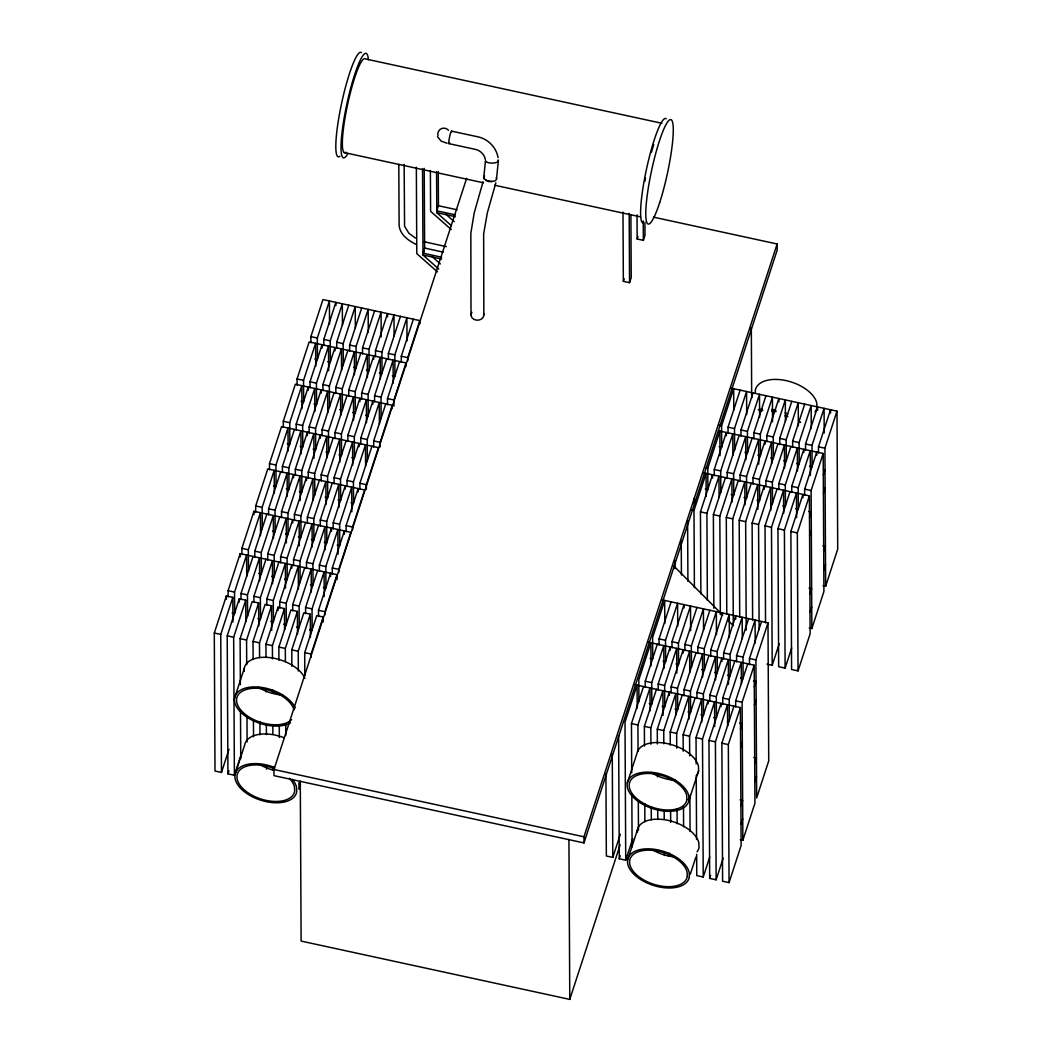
<?xml version="1.0" encoding="UTF-8"?>
<svg xmlns="http://www.w3.org/2000/svg" width="1052" height="1052" viewBox="0 0 1052 1052"><rect width="100%" height="100%" fill="white"/><g stroke="black" fill="none" stroke-linecap="round" stroke-linejoin="round"><path stroke-width="1.5" d="M483.762 177.709L485.459 160.693A6.562 2.512 0.3 0 0 490.482 163.047L492.165 163.113A6.351 2.42 0.3 0 0 498.214 161.258L498.359 160.614A6.562 2.512 0.3 0 0 498.069 159.983M496.557 178.538L498.359 160.614M495.873 182.693L487.365 212.714L483.644 233.86L483.841 314.929M483.078 181.72L474.202 212.938L470.836 233.307L471.007 314.969M229.007 749.287L221.472 772.444L215.002 771.037L214.292 633.028L226.364 595.971L232.821 597.378L232.952 622.021M228.113 596.813L228.087 590.685L240.158 553.628L337.021 574.655L337.048 579.586M241.921 554.47L241.881 548.342L253.953 511.285L350.829 532.312L338.744 569.369L338.77 572.433M255.715 512.127L255.689 505.986L267.76 468.942L364.623 489.969L352.552 527.013L352.565 530.09M269.509 469.784L269.483 463.643L281.555 426.599L378.418 447.626L366.346 484.67L366.372 489.272M283.317 427.441L283.277 421.3L295.349 384.256L392.225 405.283L392.238 408.57M297.111 385.098L297.072 378.957L309.156 341.913L406.019 362.94L406.033 366.227M310.905 342.755L310.879 336.614L322.951 299.57L419.814 320.597L419.84 323.885M221.472 772.444L220.749 634.422L232.821 597.378M232.071 612.987L234.649 613.553L234.543 592.079L246.615 555.035L246.733 576.391M248.456 571.21L248.338 549.736L260.409 512.692L260.541 535.692M262.25 528.867L262.145 507.393L274.217 470.349L274.335 493.349M273.467 485.958L276.045 486.524L275.94 465.05L288.011 428.006L288.13 451.006M287.262 443.615L289.852 444.181L289.734 422.707L301.806 385.65L301.937 408.663M301.069 401.272L303.647 401.838L303.541 380.364L315.613 343.307L315.731 366.32M314.864 358.929L317.441 359.495L317.336 338.021L329.407 300.964L329.526 323.977M241.421 753.64L234.386 775.245L227.929 773.851L227.206 635.829L239.277 598.772L245.734 600.179L245.839 621.535M241.026 599.614L241 593.486L253.072 556.429M254.834 557.271L254.794 551.143L266.879 514.086M268.628 514.928L268.602 508.8L280.674 471.743M282.423 472.585L282.396 466.457L294.468 429.4M296.23 430.242L296.191 424.114L308.275 387.057L308.289 390.345M310.024 387.899L309.998 381.771L322.07 344.714L322.083 348.002M323.819 345.556L323.792 339.428L335.864 302.371L335.877 305.659M234.386 775.245L233.662 637.223L245.734 600.179M247.575 616.354L247.457 594.88L259.528 557.836L259.647 580.835M258.792 573.445L261.369 574.011L261.251 552.537L273.336 515.493L273.454 538.492M272.586 531.102L275.164 531.668L275.059 510.194L287.13 473.15L287.249 496.149M286.381 488.759L288.971 489.325L288.853 467.851L300.925 430.807L301.043 453.807M300.188 446.416L302.766 446.982L302.647 425.508L314.732 388.464L314.85 411.463M313.983 404.073L316.56 404.639L316.455 383.165L328.526 346.121L328.658 370.764M327.777 361.73L330.367 362.296L330.249 340.822L342.321 303.778L342.439 325.134M240.356 684.642L240.119 638.63L252.191 601.573L258.647 602.98L258.766 625.979M253.953 602.415L253.913 596.287L265.985 559.23M267.747 560.072L267.721 553.944L279.793 516.887M281.541 517.729L281.515 511.601L293.587 474.544L293.6 477.832M295.349 475.386L295.31 469.258L307.381 432.201L307.408 435.489M309.143 433.043L309.117 426.915L321.189 389.858L321.202 393.146M322.938 390.7L322.911 384.572L334.983 347.515L334.996 350.803M336.745 348.357L336.706 342.229L348.777 305.172M246.707 664.68L246.576 640.037L258.647 602.98M257.898 618.602L260.488 619.155L260.37 597.694L272.442 560.637L272.573 583.636M271.705 576.259L274.283 576.812L274.178 555.351L286.249 518.294L286.381 542.937M285.5 533.916L288.077 534.469L287.972 512.995L300.044 475.951L300.175 500.594M299.294 491.56L301.885 492.126L301.766 470.652L313.838 433.608L313.969 458.251M313.101 449.217L315.679 449.783L315.574 428.309L327.645 391.265L327.751 412.621M329.473 407.44L329.368 385.966L341.44 348.922L341.558 370.278M343.281 365.097L343.162 343.623L355.234 306.579L355.352 327.935M234.675 697.778L244.34 668.138M253.124 659.512L253.032 641.431L265.104 604.387L271.561 605.781L271.692 630.424M266.866 605.229L266.827 599.088L278.911 562.044M280.66 562.886L280.634 556.745L292.706 519.701L292.719 522.976M294.455 520.543L294.428 514.402L306.5 477.358L306.526 480.632M308.262 478.2L308.223 472.059L320.308 435.015L320.321 438.289M322.057 435.844L322.03 429.716L334.102 392.659M335.851 393.501L335.825 387.373L347.896 350.316M349.658 351.158L349.619 345.03L361.704 307.973M259.568 657.618L259.489 642.838L271.561 605.781M270.824 621.403L273.402 621.956L273.283 600.495L285.368 563.438L285.486 588.081M284.619 579.06L287.196 579.613L287.091 558.152L299.162 521.095L299.294 545.738M298.413 536.717L301.003 537.27L300.885 515.809L312.957 478.752L313.075 500.108M314.798 494.927L314.68 473.466L326.764 436.409L326.87 457.765M326.015 452.031L328.592 452.584L328.487 431.123L340.559 394.066L340.664 415.422M339.809 409.688L342.4 410.241L342.281 388.78L354.353 351.723L354.471 374.722M353.617 367.345L356.194 367.898L356.076 346.437L368.161 309.38L368.279 332.379M266.011 657.382L265.946 644.232L278.017 607.188L284.474 608.582L284.592 629.951M279.779 608.03L279.753 601.889L291.825 564.845L291.838 568.133M293.574 565.687L293.547 559.546L305.619 522.502M307.381 523.344L307.342 517.203L319.413 480.159M321.176 481.001L321.149 474.86L333.221 437.816M334.97 438.658L334.944 432.517L347.015 395.473M348.777 396.315L348.738 390.174L360.81 353.13M362.572 353.972L362.545 347.831L374.617 310.787M227.929 773.851L228.928 770.761M272.481 658.789L272.402 645.639L284.474 608.582M283.738 624.204L286.315 624.77L286.21 603.296L298.281 566.239L298.4 589.251M300.122 582.427L300.004 560.953L312.076 523.896L312.194 546.909M311.326 539.518L313.917 540.084L313.798 518.61L325.87 481.553L326.002 504.565M325.134 497.175L327.711 497.741L327.606 476.267L339.678 439.21L339.796 462.222M338.928 454.832L341.505 455.385L341.4 433.924L353.472 396.867L353.59 419.88M352.722 412.489L355.313 413.041L355.195 391.581L367.266 354.524L367.398 377.536M366.53 370.146L369.107 370.698L369.002 349.238L381.074 312.181L381.205 336.824M235.083 774.456L244.735 744.816A32.086 17.752 18 0 1 284.211 737.794M278.938 660.183L278.859 647.046L290.944 609.989L297.4 611.396L297.519 634.395M292.693 610.831L292.666 604.703L304.738 567.646M306.487 568.488L306.461 562.36L318.532 525.303M320.295 526.145L320.255 520.004L332.34 482.96M334.089 483.802L334.063 477.661L346.134 440.617M347.883 441.459L347.857 435.318L359.929 398.274L359.955 401.562M361.691 399.116L361.651 392.975L373.736 355.931L373.749 359.219M375.485 356.773L375.459 350.632L387.53 313.588L387.544 316.876M285.394 661.59L285.316 648.44L297.4 611.396M296.651 627.005L299.228 627.571L299.123 606.097L311.195 569.053L311.313 592.052M310.445 584.662L313.036 585.228L312.917 563.754L324.989 526.71L325.107 549.709M324.253 542.319L326.83 542.885L326.712 521.411L338.797 484.367L338.915 507.366M338.047 499.976L340.624 500.542L340.519 479.068L352.591 442.024L352.709 465.023M351.841 457.633L354.432 458.199L354.314 436.725L366.385 399.668L366.504 422.68M365.649 415.29L368.226 415.856L368.108 394.382L380.193 357.325L380.298 378.694M379.443 372.947L382.021 373.513L381.915 352.039L393.987 314.982L394.092 336.351M291.864 666.271L291.785 649.847L303.857 612.79L310.314 614.197L310.432 637.196M305.606 613.632L305.58 607.504L317.651 570.447M319.413 571.289L319.374 565.161L331.446 528.104L331.472 531.392M333.208 528.946L333.182 522.818L345.253 485.761L345.266 489.048M347.002 486.603L346.976 480.475L359.048 443.418L359.061 446.705M360.81 444.26L360.77 438.132L372.842 401.075L372.868 404.363M374.604 401.917L374.578 395.789L386.649 358.732M388.398 359.574L388.372 353.446L400.444 316.389M424.219 168.386L424.64 248.075L422.983 253.164L441.577 257.201M438.263 171.581L438.434 205.732L436.777 210.821L455.385 214.858M424.232 251.191L422.996 255.005L438.723 269.036M298.334 670.966L298.242 651.241L310.314 614.197M309.564 629.806L312.155 630.372L312.036 608.898L324.108 571.854L324.24 596.497M323.358 587.463L325.949 588.029L325.831 566.555L337.902 529.511L338.034 554.154M337.166 545.12L339.743 545.686L339.638 524.212L351.71 487.168L351.841 511.811M350.96 502.777L353.551 503.343L353.433 481.869L365.504 444.825L365.623 466.181M367.345 461L367.227 439.526L379.299 402.482L379.417 423.838M381.14 418.657L381.034 397.183L393.106 360.139L393.224 383.138M392.357 375.748L394.947 376.314L394.829 354.84L406.9 317.796L407.019 340.795M304.817 675.647L304.699 652.648L316.77 615.591L323.227 616.998L323.253 621.929M318.532 616.433L318.493 610.305L330.565 573.248L330.591 576.535M332.327 574.09L332.287 567.962L344.372 530.905L344.385 534.192M346.121 531.747L346.095 525.619L358.167 488.562L358.18 491.849M359.915 489.404L359.889 483.276L371.961 446.219M373.723 447.061L373.684 440.933L385.768 403.876M387.517 404.718L387.491 398.59L399.563 361.533M401.312 362.375L401.285 356.247L413.357 319.19M311.168 657.329L311.155 654.055L323.227 616.998M324.963 614.776L324.95 611.712L337.021 574.655M380.167 446.929L380.14 442.327L392.225 405.283M393.974 406.125L393.948 399.984L406.019 362.94M407.755 360.718L407.742 357.641L419.814 320.597M653.463 217.146L777.139 243.985L777.165 250.126L583.991 842.928L274.007 775.653L273.98 769.512L466.654 178.261M300.464 784.634L298.965 789.263L298.926 782.688M630.898 214.858L631.226 277.544L629.556 282.686L623.349 281.331L624.191 278.767M644.942 222.38L645.007 235.267L643.351 240.343L637.157 238.988L637.985 236.45M583.991 842.928L583.952 836.8L777.139 243.985M694.399 587.687L693.991 510.457L706.063 473.413L706.194 496.412M705.327 489.022L707.904 489.588L707.799 468.114L719.87 431.07L823.19 453.491L823.913 591.513L811.842 628.557L809.264 628.005M719.121 446.679L721.711 447.245L721.593 425.771L733.665 388.727L733.783 410.083M631.713 772.865L631.463 723.579L643.535 686.522M645.297 687.364L645.257 681.236L657.329 644.179M659.091 645.021L659.052 638.893L671.137 601.836M700.882 594.012L700.448 511.864L712.533 474.807L712.546 478.095M714.282 475.649L714.255 469.521L726.327 432.464L726.34 435.752M728.076 433.306L728.05 427.178L740.121 390.121M638.051 751.273L637.92 724.986L649.991 687.929L650.11 710.928M649.242 703.551L651.832 704.104L651.714 682.643L663.786 645.586L663.904 668.585M663.049 661.208L665.627 661.761L665.508 640.287L677.593 603.243L677.712 626.242M707.365 600.35L706.905 513.258L718.989 476.214L719.095 497.57M720.817 492.389L720.712 470.915L732.784 433.871L732.889 455.227M734.625 450.046L734.506 428.572L746.578 391.528L746.696 414.527M644.481 746.105L644.376 726.38L656.448 689.336M658.21 690.178L658.171 684.037L670.242 646.993L670.269 650.267M672.004 647.835L671.978 641.694L684.05 604.65L684.063 607.924M713.861 608.319L713.374 514.665L725.446 477.608M727.195 478.45L727.169 472.322L739.24 435.265M741.002 436.107L740.963 429.979L753.035 392.922M627.308 783.004L636.973 753.363A32.086 17.752 18 0 1 667.086 743.567A32.086 17.752 18 0 1 698.423 766.001L698.594 770.84L688.942 800.48A32.086 17.752 18 0 1 642.062 803.938A32.086 17.752 18 0 1 640.892 772.694A32.086 17.752 18 0 1 688.758 795.641L688.942 800.48M650.925 744.211L650.833 727.787L662.905 690.73L663.036 715.373M662.155 706.352L664.746 706.905L664.627 685.444L676.712 648.387L676.831 673.03M675.963 664.009L678.54 664.562L678.435 643.101L690.506 606.044L690.638 630.687M720.344 614.657L719.831 516.072L731.903 479.015L732.021 502.014M731.153 494.637L733.744 495.19L733.625 473.729L745.697 436.672L745.815 459.671M744.947 452.294L747.538 452.847L747.42 431.386L759.491 394.329L759.623 417.328M605.926 773.838L606.346 855.986L612.803 857.393L620.351 834.236M657.368 743.974L657.29 729.181L669.361 692.137L669.388 695.425M671.123 692.979L671.084 686.838L683.169 649.794L683.182 653.082M684.918 650.636L684.891 644.495L696.963 607.451M726.787 614.407L726.288 517.466L738.359 480.422M740.121 481.264L740.082 475.123L752.154 438.079M753.916 438.921L753.876 432.78L765.961 395.736M300.293 781.149L301.122 941.08L569.776 999.4L620.141 844.835M632.765 838.589L625.73 860.194L619.273 858.787L620.272 855.71M663.812 743.738L663.746 730.588L675.818 693.531L675.936 714.9M675.082 709.153L677.659 709.719L677.554 688.245L689.625 651.188L689.731 672.557M691.453 667.376L691.348 645.902L703.42 608.845L703.538 630.214M733.297 625.664L732.744 518.873L744.816 481.816L744.934 504.828M744.066 497.438L746.657 497.99L746.539 476.53L758.61 439.473L758.742 464.116M757.874 455.095L760.451 455.647L760.333 434.187L772.418 397.13L772.536 421.773M627.715 859.681L637.367 830.041A32.086 17.752 18 0 1 667.494 820.244A32.086 17.752 18 0 1 698.817 842.678L699.001 847.517A32.086 17.752 18 0 1 697.082 851.752M670.282 745.132L670.203 731.995L682.275 694.938M684.037 695.78L684.01 689.652L696.082 652.595M697.831 653.437L697.805 647.296L709.876 610.252M739.714 617.208L739.201 520.267L751.273 483.223M753.035 484.065L752.995 477.924L765.067 440.88L765.093 444.168M766.829 441.722L766.803 435.581L778.874 398.537L778.888 401.825M676.738 748.182L676.66 733.389L688.744 696.345L688.863 719.344M687.995 711.954L690.572 712.52L690.467 691.046L702.539 654.002L702.657 677.001M701.789 669.611L704.38 670.177L704.261 648.703L716.333 611.659L716.451 634.658M746.223 630.122L745.658 521.674L757.729 484.617L757.861 509.273M756.98 500.239L759.57 500.805L759.452 479.331L771.537 442.274L771.642 463.643M770.787 457.896L773.365 458.462L773.259 436.988L785.331 399.931L785.436 421.3M683.208 751.22L683.116 734.796L695.201 697.739M696.95 698.581L696.924 692.453L708.995 655.396M710.757 656.238L710.718 650.11L722.79 613.053M752.627 620.022L752.114 523.081L764.186 486.024L764.212 489.312M765.948 486.866L765.909 480.738L777.993 443.681M779.742 444.523L779.716 438.395L791.788 401.338M689.678 755.915L689.586 736.19L701.658 699.146L701.776 722.145M700.908 714.755L703.486 715.321L703.38 693.847L715.452 656.803L715.57 679.802M714.702 672.412L717.293 672.978L717.175 651.504L729.246 614.46L729.378 637.459M759.123 629.635L758.571 524.475L770.643 487.431L770.774 510.43M772.484 503.606L772.378 482.132L784.45 445.088L784.568 468.087M783.701 460.697L786.278 461.263L786.173 439.789L798.244 402.745L798.363 425.744M696.174 763.883L696.043 737.597L708.114 700.54L708.127 703.827M709.863 701.382L709.837 695.254L721.909 658.197L721.922 661.484M723.671 659.039L723.631 652.911L735.703 615.854L735.729 619.141M765.54 622.823L765.028 525.882L777.099 488.825M778.861 489.667L778.835 483.539L790.907 446.482M792.656 447.324L792.629 441.196L804.701 404.139M696.648 854.25L696.766 875.619L703.223 877.013L702.499 739.004L714.571 701.947L714.702 726.59M713.821 717.569L716.412 718.121L716.294 696.661L728.365 659.604L728.497 684.247M727.616 675.226L730.206 675.778L730.088 654.305L742.173 617.261L742.278 638.617M767.039 664.18L772.207 665.298L771.484 527.276L783.569 490.232L783.687 513.231M782.819 505.841L785.397 506.406L785.292 484.933L797.363 447.889L797.482 470.888M796.614 463.498L799.204 464.063L799.086 442.59L811.158 405.546L811.276 428.545M668.493 856.249L669.506 853.172M723.171 858.208L716.136 879.814L709.679 878.42L708.956 740.398L721.028 703.354L721.041 706.642M722.79 704.196L722.75 698.055L734.822 661.011M736.584 661.853L736.545 655.712L748.629 618.668M791.669 648.032L785.121 668.099L778.664 666.705L777.941 528.683L790.026 491.626M791.775 492.467L791.748 486.34L803.82 449.283L803.833 452.57M805.582 450.125L805.543 443.997L817.614 406.94L817.641 410.227M716.136 879.814L715.413 741.805L727.484 704.748L727.603 726.117M729.325 720.922L729.207 699.462L741.279 662.405L741.397 683.774M740.542 678.027L743.12 678.579L743.014 657.119L755.086 620.062L755.204 643.061M785.121 668.099L784.411 530.09L796.482 493.033L796.614 517.676M795.733 508.655L798.31 509.207L798.205 487.747L810.277 450.69L810.408 475.333M809.527 466.312L812.118 466.864L811.999 445.404L824.071 408.347L824.203 432.99M634.487 684.563L740.398 707.549L741.121 845.571L729.049 882.628L722.592 881.221L721.869 743.199L733.941 706.155M735.703 706.997L735.664 700.856L747.735 663.812M749.497 664.654L749.471 658.513L761.543 621.469M703.486 472.848L809.396 495.834L810.119 633.856L798.047 670.9L791.591 669.506L790.867 531.484L802.939 494.44L802.952 497.727M804.688 495.282L804.662 489.141L816.733 452.097L816.746 455.385M818.495 452.939L818.456 446.798L830.528 409.754L830.554 413.028M729.049 882.628L728.326 744.606L740.398 707.549M740.266 839.72L742.843 840.285L742.12 702.263L754.205 665.206L648.295 642.22M767.999 622.863L768.723 760.885L756.651 797.942L755.928 659.92L767.999 622.863L662.089 599.877M798.047 670.9L797.324 532.891L809.396 495.834M811.842 628.557L811.118 490.548L823.19 453.491M823.058 585.662L825.636 586.214L824.913 448.205L836.997 411.148L731.087 388.162M690.296 874.212L695.832 857.235M740.516 729.023L742.239 723.737L739.648 723.171M754.31 686.68L756.033 681.394L753.456 680.828M809.501 517.308L811.237 512.008L808.646 511.456M823.308 474.965L825.031 469.665M740.608 747.433L742.331 742.133M754.402 705.077L756.138 699.79M809.606 535.705L811.329 530.418M823.4 493.362L825.123 488.075M703.223 877.013L709.758 856.946M772.207 665.298L779.256 643.692M709.679 878.42L710.679 875.33M740.91 805.701L742.633 800.414L740.056 799.849M754.718 763.357L756.441 758.071L753.85 757.506M809.908 593.986L811.631 588.686L809.054 588.134M823.703 551.642L825.426 546.343L822.848 545.791M741.016 824.097L742.738 818.811M754.81 781.754L756.533 776.468M810.001 612.382L811.723 607.096M823.808 570.039L825.531 564.753M742.843 840.285L754.928 803.228L754.205 665.206M825.636 586.214L837.708 549.17L836.997 411.148M483.999 178.682L488.588 181.562L494.742 181.01A6.614 3.695 6.4 0 0 496.307 177.578M491.889 181.786L485.695 180.431M661.84 123.268L365.412 58.925A48.129 7.232 -77.8 0 0 347.055 107.028A48.129 7.232 -77.8 0 0 346.042 152.198M451.518 131.119L478.187 136.905C488.141 139.061 496.412 147.53 498.043 157.629M449.007 143.651L475.294 149.358C480.317 150.37 484.538 154.578 485.353 159.654M344.043 152.527L483.447 182.798M494.664 185.231L640.484 216.883M438.434 205.732L457.041 209.769M436.58 171.778L436.79 212.662L455.398 216.699M446.258 246.641L424.127 241.71M424.64 248.075L443.234 252.112M441.59 259.042L422.996 255.005L422.536 168.583M310.879 336.614L317.336 338.021M323.792 339.428L330.249 340.822M336.706 342.229L343.162 343.623M349.619 345.03L356.076 346.437M362.545 347.831L369.002 349.238M375.459 350.632L381.915 352.039M388.372 353.446L394.829 354.84M401.285 356.247L407.742 357.641M719.016 425.205L721.593 425.771M728.05 427.178L734.506 428.572M740.963 429.979L747.42 431.386M753.876 432.78L760.333 434.187M766.803 435.581L773.259 436.988M779.716 438.395L786.173 439.789M792.629 441.196L799.086 442.59M805.543 443.997L811.999 445.404M818.456 446.798L824.913 448.205M297.072 378.957L303.541 380.364M309.998 381.771L316.455 383.165M322.911 384.572L329.368 385.966M335.825 387.373L342.281 388.78M348.738 390.174L355.195 391.581M361.651 392.975L368.108 394.382M374.578 395.789L381.034 397.183M387.491 398.59L393.948 399.984M705.208 467.548L707.799 468.114M714.255 469.521L720.712 470.915M727.169 472.322L733.625 473.729M740.082 475.123L746.539 476.53M752.995 477.924L759.452 479.331M765.909 480.738L772.378 482.132M778.835 483.539L785.292 484.933M791.748 486.34L798.205 487.747M804.662 489.141L811.118 490.548M283.277 421.3L289.734 422.707M296.191 424.114L302.647 425.508M309.117 426.915L315.574 428.309M322.03 429.716L328.487 431.123M334.944 432.517L341.4 433.924M347.857 435.318L354.314 436.725M360.77 438.132L367.227 439.526M373.684 440.933L380.14 442.327M691.414 509.904L693.991 510.457M700.448 511.864L706.905 513.258M713.374 514.665L719.831 516.072M726.288 517.466L732.744 518.873M739.201 520.267L745.658 521.674M752.114 523.081L758.571 524.475M765.028 525.882L771.484 527.276M777.941 528.683L784.411 530.09M790.867 531.484L797.324 532.891M269.483 463.643L275.94 465.05M282.396 466.457L288.853 467.851M295.31 469.258L301.766 470.652M308.223 472.059L314.68 473.466M321.149 474.86L327.606 476.267M334.063 477.661L340.519 479.068M346.976 480.475L353.433 481.869M359.889 483.276L366.346 484.67M255.689 505.986L262.145 507.393M268.602 508.8L275.059 510.194M281.515 511.601L287.972 512.995M294.428 514.402L300.885 515.809M307.342 517.203L313.798 518.61M320.255 520.004L326.712 521.411M333.182 522.818L339.638 524.212M346.095 525.619L352.552 527.013M241.881 548.342L248.338 549.736M254.794 551.143L261.251 552.537M267.721 553.944L274.178 555.351M280.634 556.745L287.091 558.152M293.547 559.546L300.004 560.953M306.461 562.36L312.917 563.754M319.374 565.161L325.831 566.555M332.287 567.962L338.744 569.369M659.052 638.893L665.508 640.287M671.978 641.694L678.435 643.101M684.891 644.495L691.348 645.902M697.805 647.296L704.261 648.703M710.718 650.11L717.175 651.504M723.631 652.911L730.088 654.305M736.545 655.712L743.014 657.119M749.471 658.513L755.928 659.92M650.123 658.394L652.713 658.96L652.595 637.486L664.667 600.442L664.798 623.442M228.087 590.685L234.543 592.079M241 593.486L247.457 594.88M253.913 596.287L260.37 597.694M266.827 599.088L273.283 600.495M279.753 601.889L286.21 603.296M292.666 604.703L299.123 606.097M305.58 607.504L312.036 608.898M318.493 610.305L324.95 611.712M645.257 681.236L651.714 682.643M658.171 684.037L664.627 685.444M671.084 686.838L677.554 688.245M684.01 689.652L690.467 691.046M696.924 692.453L703.38 693.847M709.837 695.254L716.294 696.661M722.75 698.055L729.207 699.462M735.664 700.856L742.12 702.263M214.292 633.028L220.749 634.422M227.206 635.829L233.662 637.223M240.119 638.63L246.576 640.037M253.032 641.431L259.489 642.838M265.946 644.232L272.402 645.639M278.859 647.046L285.316 648.44M291.785 649.847L298.242 651.241M304.699 652.648L311.155 654.055M631.463 723.579L637.92 724.986M644.376 726.38L650.833 727.787M657.29 729.181L663.746 730.588M670.203 731.995L676.66 733.389M683.116 734.796L689.586 736.19M696.043 737.597L702.499 739.004M708.956 740.398L715.413 741.805M721.869 743.199L728.326 744.606M273.98 769.512L583.952 836.8M447.126 143.243L441.156 141.139L437.474 136.668M416.027 244.353C408.268 240.619 399.694 234.399 399.116 225.062L398.8 164.362M415.448 238.081L408.86 233.228L404.573 226.233L404.152 164.349M451.229 229.507L430.597 211.307L430.386 170.555M437.435 271.85L416.789 253.65L416.342 167.242M445.706 214.056L454.175 221.604M436.79 212.662L451.308 225.615M431.912 256.399L440.38 263.96M673.53 565.674L722.737 615.104M728.457 620.851L733.034 625.44M755.375 392.33L755.297 390.266A32.086 17.752 18 0 1 785.41 380.469A32.086 17.752 18 0 1 816.746 402.903L816.917 407.742A32.086 17.752 18 0 1 815.011 411.976M637.367 830.041L637.446 832.106M751.325 327.856L751.693 398.037M719.87 431.07L720.002 455.713M696.24 775.39L696.569 839.47M694.346 498.056L694.373 504.184M689.888 795.351L690.073 831.488M687.6 520.556L687.916 581.348M683.498 807.094L683.603 826.806M681.249 540.518L681.433 575.023M677.054 808.975L677.133 823.755M674.911 560.479L674.95 568.685M670.624 810.855L670.676 822.362M664.167 811.092L664.22 819.311M664.391 852.173L664.404 855.46M657.526 773.549L657.539 776.836M657.71 809.698L657.763 819.561M650.991 665.784L650.872 642.785L638.801 679.829L638.919 701.303M651.241 806.647L651.319 819.797M643.245 221.012L643.351 240.343M644.784 803.61L644.876 821.678M637.025 214.832L637.157 238.988M638.314 800.559L638.472 830.133M637.196 708.127L637.078 685.128L625.006 722.172L625.73 860.194M629.188 213.411L629.556 282.686M631.831 794.234L632.107 846.807M622.994 212.07L623.349 281.331M618.615 735.558L619.273 858.787M612.264 753.876L612.803 857.393M568.935 839.457L569.776 999.4M285.723 724.026L285.776 735.519M279.28 725.906L279.332 737.413M278.017 607.188L278.044 610.476M272.639 690.007L272.652 693.294M272.823 726.143L272.876 734.362M273.047 767.224L273.06 770.511M266.182 688.6L266.195 691.887M266.366 724.749L266.419 734.612M266.59 765.83L266.603 769.117M259.91 721.698L259.975 734.848M253.953 511.285L253.979 514.573M253.44 720.304L253.532 736.729M246.983 717.254L247.115 741.897M240.158 553.628L240.172 556.916M240.5 710.928L240.75 758.571M239.277 598.772L239.291 602.06M226.364 595.971L226.377 599.259M483.631 313.575A6.417 5.26 -0.3 0 1 476.595 320.163A6.417 5.26 -0.3 0 1 471.875 312.339M483.999 178.682A6.614 3.695 6.4 0 1 484.577 175.934M449.612 142.625A6.417 0.763 -78.1 0 1 448.81 141.704A6.417 0.763 -78.1 0 1 450.414 133.643A6.417 0.763 -78.1 0 1 451.781 131.763M437.948 135.695A6.417 6.154 60.3 0 1 448.52 130.277M244.222 671.321A32.086 17.752 18 0 1 269.746 657.592A32.086 17.752 18 0 1 304.909 678.224M282.909 695.096A29.943 16.569 18 0 1 258.371 687.18M290.497 722.842A32.086 17.752 18 0 1 242.197 713.545A32.086 17.752 18 0 1 250.56 687.127A32.086 17.752 18 0 1 295.244 707.864M291.614 719.594A29.943 16.569 18 0 1 245.484 714.518A29.943 16.569 18 0 1 251.954 688.389A29.943 16.569 18 0 1 294.021 709.903M272.81 770.025A29.943 16.569 18 0 1 260.028 764.62M274.559 767.434A32.086 17.752 18 0 0 235.674 772.47A32.086 17.752 18 0 0 260.751 800.191A32.086 17.752 18 0 0 296.703 791.919L296.532 787.08A32.086 17.752 18 0 0 292.377 779.44M274.572 768.723A29.943 16.569 18 0 0 237.752 773.036A29.943 16.569 18 0 0 261.146 799.073A29.943 16.569 18 0 0 294.691 791.117L294.415 786.58A29.943 16.569 18 0 0 289.353 778.283M758.321 409.767A32.086 17.752 18 0 1 762.49 409.175M771.708 409.438A32.086 17.752 18 0 1 775.758 410.109M785.108 412.897A32.086 17.752 18 0 1 787.659 413.962M798.455 420.511A32.086 17.752 18 0 1 800.611 422.417M759.518 411.03A29.943 16.569 18 0 1 762.739 410.53M771.642 410.675A29.943 16.569 18 0 1 776.166 411.424M787.909 416.526A29.943 16.569 18 0 1 784.871 415.869M774.601 412.226A29.943 16.569 18 0 1 771.879 410.832M675.542 780.321A29.943 16.569 18 0 1 651.004 772.405M698.594 770.84A32.086 17.752 18 0 1 696.687 775.074M672.991 856.749A29.943 16.569 18 0 1 652.661 849.858M644.929 181.207A48.129 7.232 -77.8 0 1 645.481 178.196M651.451 152.356A48.129 7.232 -77.8 0 1 653.765 144.597M339.914 156.235A53.468 8.048 -77.8 0 1 341.032 106.055A53.468 8.048 -77.8 0 1 361.428 52.6M347.962 153.46A53.468 8.048 -77.8 0 1 346.923 103.754A53.468 8.048 -77.8 0 1 368.384 59.74M642.496 222.774A53.468 8.048 -77.8 0 1 647.322 165.374A53.468 8.048 -77.8 0 1 666.232 118.771M686.93 799.665L686.654 795.141A29.943 16.569 18 0 0 641.707 774.022A29.943 16.569 18 0 0 643.469 803.32A29.943 16.569 18 0 0 686.93 799.665M687.324 876.342L687.061 871.819A29.943 16.569 18 0 0 642.115 850.7A29.943 16.569 18 0 0 643.863 879.998A29.943 16.569 18 0 0 687.324 876.342M689.336 877.158L689.165 872.318A32.086 17.752 18 0 0 641.286 849.372A32.086 17.752 18 0 0 642.456 880.616A32.086 17.752 18 0 0 689.336 877.158M659.696 202.563A53.468 8.048 -77.8 0 0 671.4 119.889A53.468 8.048 -77.8 0 0 647.506 193.226A53.468 8.048 -77.8 0 0 659.696 202.563"/></g></svg>
